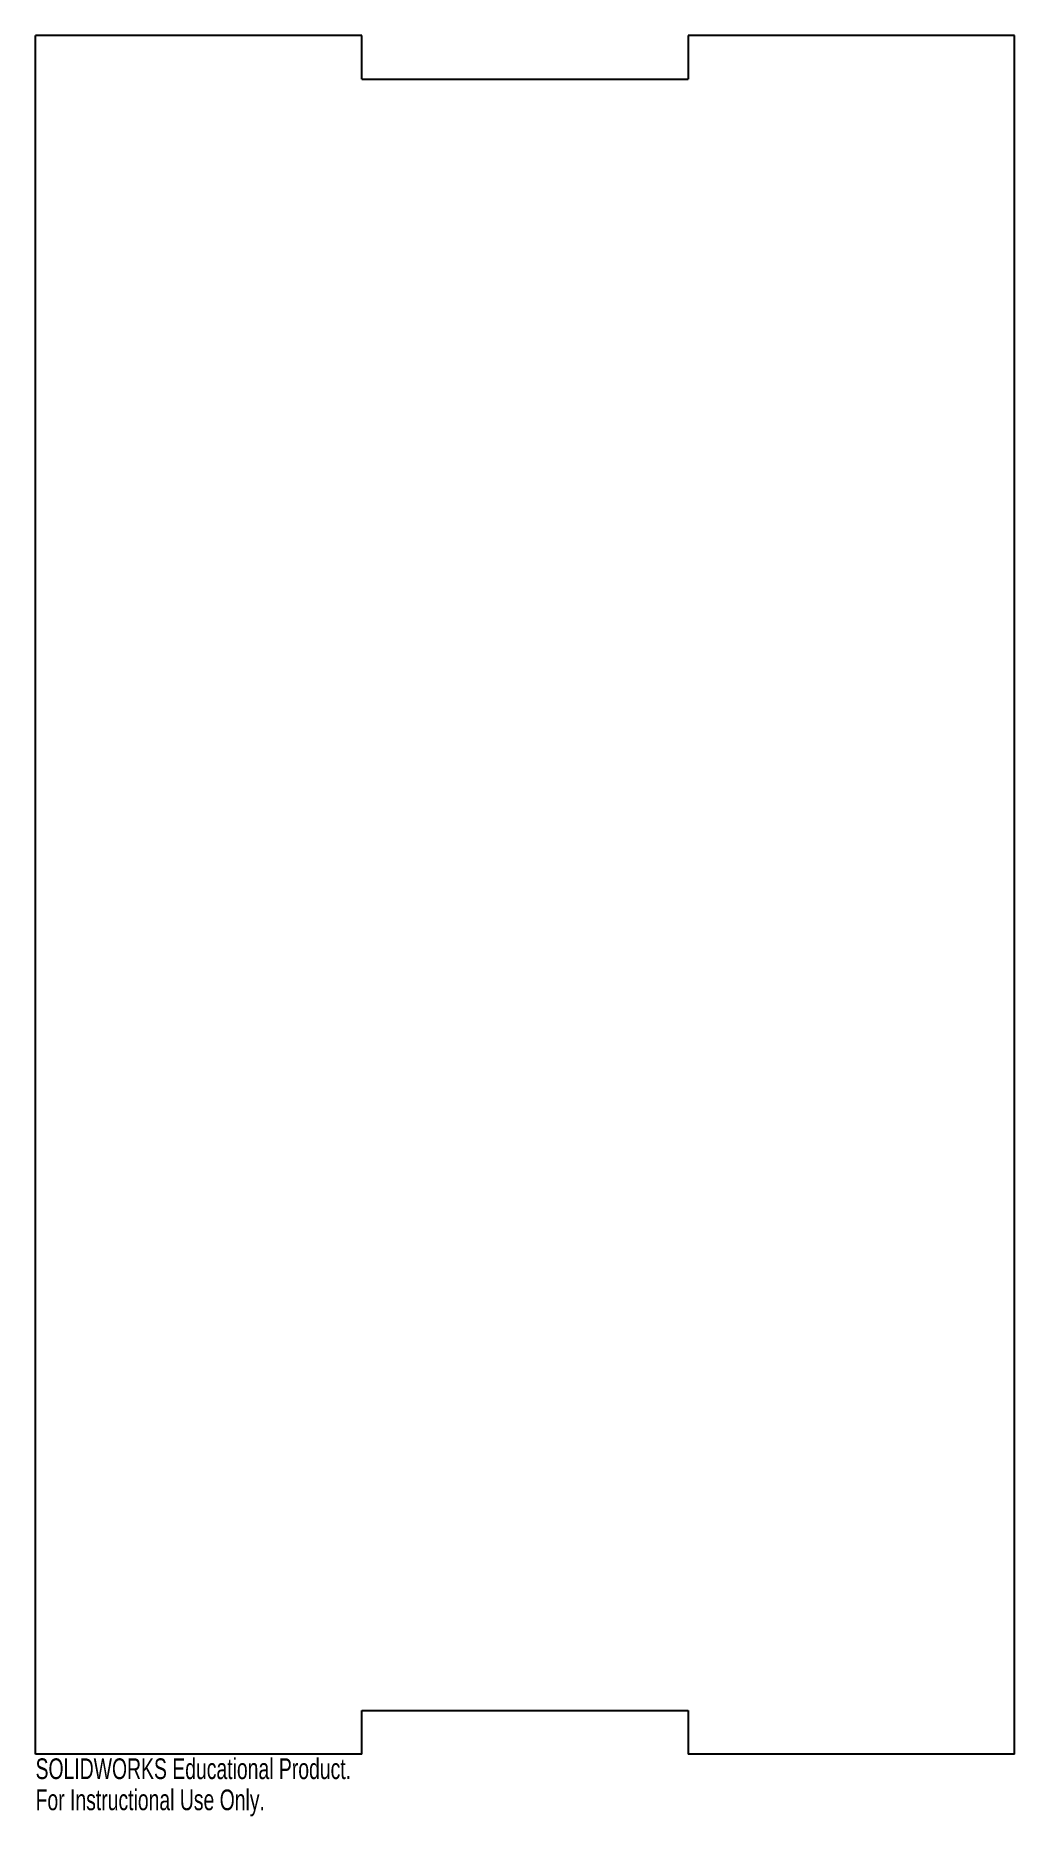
# Model space of a CAD drawing. Header units: inches. Extents: x 17.4 to 26.4, y -1 to 15.4.
import ezdxf

# ---------------------------------------------------------------- set-up
doc = ezdxf.new("R2010")
doc.units = ezdxf.units.IN
doc.header["$MEASUREMENT"] = 0
doc.styles.add('SLDTEXTSTYLE0', font='TXT', dxfattribs={"width": 0.7})

msp = doc.modelspace()

# ---------------------------------------------------------------- linework, layer by layer
at = {"color": 7, "linetype": 'Continuous', "lineweight": 25}
for p, q in [((20.384, 15.4), (17.384, 15.4)), ((17.384, -0.4), (17.384, 15.4)), ((20.384, 15), (20.384, 15.4)), ((26.384, 15.4), (23.384, 15.4)), ((23.384, 15.4), (23.384, 15)), ((26.384, -0.4), (26.384, 15.4)), ((20.384, 15), (23.384, 15)), ((20.384, -0.4), (20.384, 0)), ((20.384, 0), (23.384, 0)), ((23.384, 0), (23.384, -0.4)), ((20.384, -0.4), (17.384, -0.4)), ((26.384, -0.4), (23.384, -0.4))]:
    msp.add_line(p, q, dxfattribs=at)

# ---------------------------------------------------------------- texts
at = {"color": 7, "linetype": 'Continuous', "char_height": 0.1903, "attachment_point": 1, "style": 'SLDTEXTSTYLE0'}
for s, insert in [('SOLIDWORKS Educational Product.', (17.384, -0.44)), ('For Instructional Use Only.', (17.384, -0.726))]:
    msp.add_mtext(s, dxfattribs=dict(at, insert=insert))

doc.saveas('drawing.dxf')
